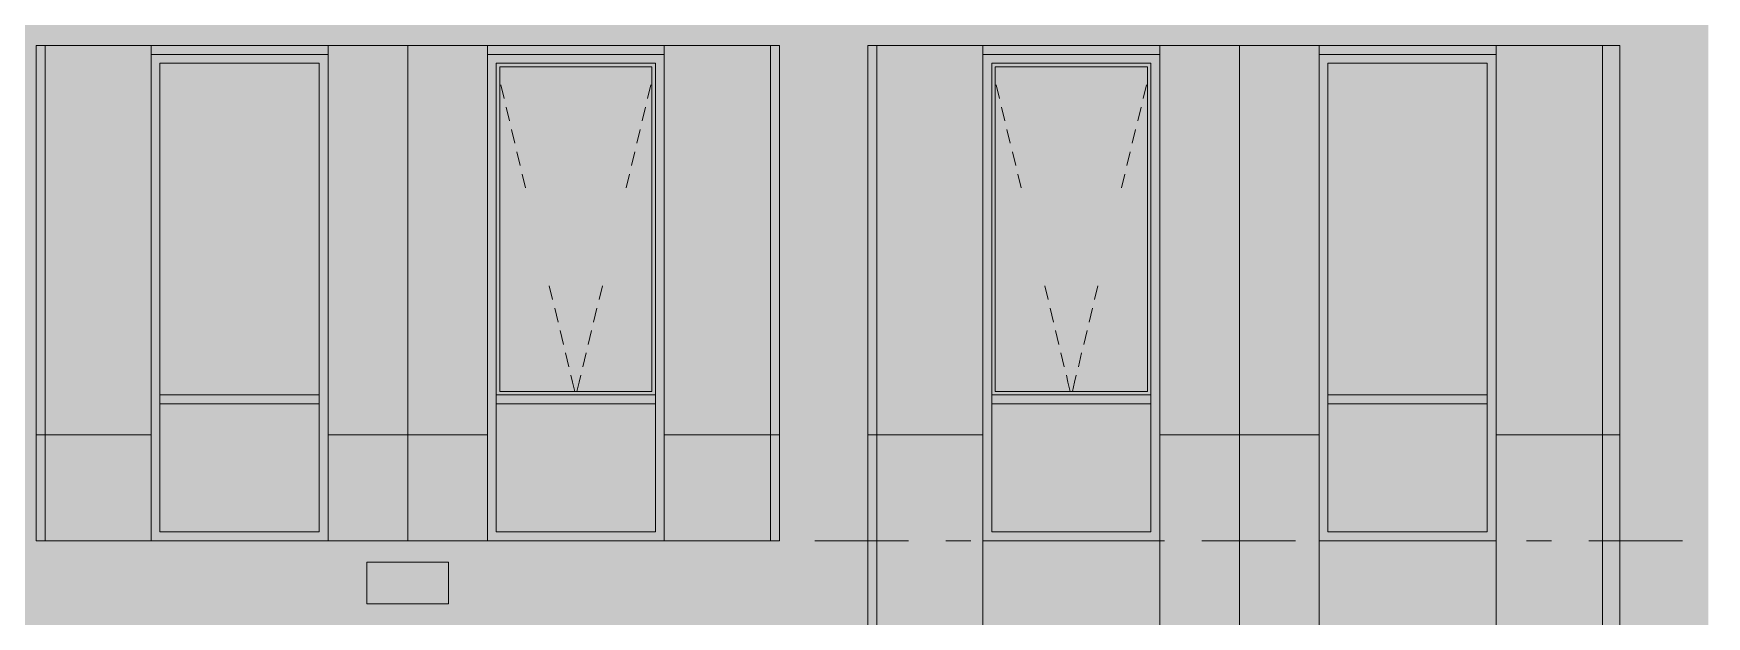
# Model space of a CAD drawing. Header units: millimetres. Extents: x 1499747 to 4341325, y -28481 to 441852.
# Drawn here: x 4109097 to 4118552, y 386800 to 390097 of the extents above; entities that cross this region are included whole.
import ezdxf

# ---------------------------------------------------------------- set-up
doc = ezdxf.new("R2010")
doc.units = ezdxf.units.MM
doc.header["$MEASUREMENT"] = 0
doc.layers.add('Чертеж и Рисунок', color=7, linetype='Continuous')

msp = doc.modelspace()

# ---------------------------------------------------------------- hatches: boundary and pattern name
at = {"layer": 'Чертеж и Рисунок', "linetype": 'Continuous', "lineweight": 0, "true_color": 0xbc9a89}
for points in [[(4108613, 399928.4), (4108613, 374028.4), (4109113, 374028.4), (4109113, 399928.4)], [(4113312.8, 399928.4), (4113312.8, 374028.4), (4113812.8, 374028.4), (4113812.8, 399928.4)], [(4118062.1, 399928.4), (4118062.1, 374028.4), (4118562.1, 374028.4), (4118562.1, 399928.4)], [(4109113, 390028.4), (4113312.8, 390028.4), (4113312.8, 390528.4), (4109113, 390528.4)], [(4113812.8, 390528.4), (4113812.8, 390028.4), (4118062.1, 390028.4), (4118062.1, 390528.4)], [(4109113, 386728.4), (4113312.8, 386728.4), (4113312.8, 387228.4), (4109113, 387228.4)]]:
    msp.add_hatch(color=33, dxfattribs=at).paths.add_polyline_path(points)
at = {"layer": 'Чертеж и Рисунок', "linetype": 'Continuous', "lineweight": 0, "true_color": 0xffffff}
msp.add_hatch(color=7, dxfattribs=at).paths.add_polyline_path([(4109113, 390028.4), (4109113, 387228.4), (4109762.2, 387228.4), (4109762.2, 389978.4), (4110762.2, 389978.4), (4110762.2, 387228.4), (4111662.5, 387228.4), (4111662.5, 389978.4), (4112662.5, 389978.4), (4112662.5, 387228.4), (4113312.8, 387228.4), (4113312.8, 390028.4)])
h = msp.add_hatch(color=7, dxfattribs=at)
h.paths.add_polyline_path([(4113812.8, 383928.4), (4114462.4, 383928.4), (4114462.4, 386678.4), (4115462.4, 386678.4), (4115462.4, 383928.4), (4116362.7, 383928.4), (4116362.7, 386678.4), (4117362.7, 386678.4), (4117362.7, 383928.4), (4118062.1, 383928.4), (4118062.1, 390028.4), (4113812.8, 390028.4)])
h.paths.add_polyline_path([(4114462.4, 387228.4), (4114462.4, 389978.4), (4115462.4, 389978.4), (4115462.4, 387228.4)], flags=0)
h.paths.add_polyline_path([(4116362.7, 389978.4), (4117362.7, 389978.4), (4117362.7, 387228.4), (4116362.7, 387228.4)], flags=0)
at = {"layer": 'Чертеж и Рисунок', "linetype": 'Continuous', "lineweight": 0, "true_color": 0x2e2e2e}
for points in [[(4109762.2, 389628.4), (4109812.2, 389628.4), (4109812.2, 389928.4), (4109762.2, 389978.4)], [(4110262.2, 389978.4), (4109762.2, 389978.4), (4109812.2, 389928.4), (4110262.2, 389928.4)], [(4110262.2, 389978.4), (4110262.2, 389928.4), (4110712.2, 389928.4), (4110762.2, 389978.4)], [(4110762.2, 389628.4), (4110762.2, 389978.4), (4110712.2, 389928.4), (4110712.2, 389628.4)], [(4111662.5, 389628.4), (4111712.5, 389628.4), (4111712.5, 389928.4), (4111662.5, 389978.4)], [(4112162.5, 389978.4), (4111662.5, 389978.4), (4111712.5, 389928.4), (4112162.5, 389928.4)], [(4112162.5, 389978.4), (4112162.5, 389928.4), (4112612.5, 389928.4), (4112662.5, 389978.4)], [(4112662.5, 389628.4), (4112662.5, 389978.4), (4112612.5, 389928.4), (4112612.5, 389628.4)], [(4114462.4, 389628.4), (4114512.4, 389628.4), (4114512.4, 389928.4), (4114462.4, 389978.4)], [(4114962.4, 389978.4), (4114462.4, 389978.4), (4114512.4, 389928.4), (4114962.4, 389928.4)], [(4114962.4, 389978.4), (4114962.4, 389928.4), (4115412.4, 389928.4), (4115462.4, 389978.4)], [(4115462.4, 389628.4), (4115462.4, 389978.4), (4115412.4, 389928.4), (4115412.4, 389628.4)], [(4116362.7, 389628.4), (4116412.7, 389628.4), (4116412.7, 389928.4), (4116362.7, 389978.4)], [(4116862.7, 389978.4), (4116362.7, 389978.4), (4116412.7, 389928.4), (4116862.7, 389928.4)], [(4116862.7, 389978.4), (4116862.7, 389928.4), (4117312.7, 389928.4), (4117362.7, 389978.4)], [(4117362.7, 389628.4), (4117362.7, 389978.4), (4117312.7, 389928.4), (4117312.7, 389628.4)], [(4109762.2, 388228.4), (4109812.2, 388228.4), (4109812.2, 389628.4), (4109762.2, 389628.4)], [(4110762.2, 388228.4), (4110762.2, 389628.4), (4110712.2, 389628.4), (4110712.2, 388228.4)], [(4111662.5, 388228.4), (4111712.5, 388228.4), (4111712.5, 389628.4), (4111662.5, 389628.4)], [(4112662.5, 388228.4), (4112662.5, 389628.4), (4112612.5, 389628.4), (4112612.5, 388228.4)], [(4114462.4, 388228.4), (4114512.4, 388228.4), (4114512.4, 389628.4), (4114462.4, 389628.4)], [(4115462.4, 388228.4), (4115462.4, 389628.4), (4115412.4, 389628.4), (4115412.4, 388228.4)], [(4116362.7, 388228.4), (4116412.7, 388228.4), (4116412.7, 389628.4), (4116362.7, 389628.4)], [(4117362.7, 388228.4), (4117362.7, 389628.4), (4117312.7, 389628.4), (4117312.7, 388228.4)], [(4109762.2, 388028.4), (4109812.2, 388028.4), (4109812.2, 388228.4), (4109762.2, 388228.4)], [(4110762.2, 388028.4), (4110762.2, 388228.4), (4110712.2, 388228.4), (4110712.2, 388028.4)], [(4111662.5, 388028.4), (4111712.5, 388028.4), (4111712.5, 388228.4), (4111662.5, 388228.4)], [(4112662.5, 388028.4), (4112662.5, 388228.4), (4112612.5, 388228.4), (4112612.5, 388028.4)], [(4114462.4, 388028.4), (4114512.4, 388028.4), (4114512.4, 388228.4), (4114462.4, 388228.4)], [(4115462.4, 388028.4), (4115462.4, 388228.4), (4115412.4, 388228.4), (4115412.4, 388028.4)], [(4116362.7, 388028.4), (4116412.7, 388028.4), (4116412.7, 388228.4), (4116362.7, 388228.4)], [(4117362.7, 388028.4), (4117362.7, 388228.4), (4117312.7, 388228.4), (4117312.7, 388028.4)], [(4109762.2, 388028.4), (4109762.2, 387228.4), (4109812.2, 387278.4), (4109812.2, 388028.4)], [(4109812.2, 388003.4), (4110262.2, 388003.4), (4110262.2, 388053.4), (4109812.2, 388053.4)], [(4110262.2, 388053.4), (4110262.2, 388003.4), (4110712.2, 388003.4), (4110712.2, 388053.4)], [(4110762.2, 388028.4), (4110712.2, 388028.4), (4110712.2, 387278.4), (4110762.2, 387228.4)], [(4111662.5, 388028.4), (4111662.5, 387228.4), (4111712.5, 387278.4), (4111712.5, 388028.4)], [(4111712.5, 388003.4), (4112162.5, 388003.4), (4112162.5, 388053.4), (4111712.5, 388053.4)], [(4112162.5, 388053.4), (4112162.5, 388003.4), (4112612.5, 388003.4), (4112612.5, 388053.4)], [(4112662.5, 388028.4), (4112612.5, 388028.4), (4112612.5, 387278.4), (4112662.5, 387228.4)], [(4114462.4, 388028.4), (4114462.4, 387228.4), (4114512.4, 387278.4), (4114512.4, 388028.4)], [(4114512.4, 388003.4), (4114962.4, 388003.4), (4114962.4, 388053.4), (4114512.4, 388053.4)], [(4114962.4, 388053.4), (4114962.4, 388003.4), (4115412.4, 388003.4), (4115412.4, 388053.4)], [(4115462.4, 388028.4), (4115412.4, 388028.4), (4115412.4, 387278.4), (4115462.4, 387228.4)], [(4116362.7, 388028.4), (4116362.7, 387228.4), (4116412.7, 387278.4), (4116412.7, 388028.4)], [(4116412.7, 388003.4), (4116862.7, 388003.4), (4116862.7, 388053.4), (4116412.7, 388053.4)], [(4116862.7, 388053.4), (4116862.7, 388003.4), (4117312.7, 388003.4), (4117312.7, 388053.4)], [(4117362.7, 388028.4), (4117312.7, 388028.4), (4117312.7, 387278.4), (4117362.7, 387228.4)], [(4110262.2, 387228.4), (4110262.2, 387278.4), (4109812.2, 387278.4), (4109762.2, 387228.4)], [(4110262.2, 387228.4), (4110762.2, 387228.4), (4110712.2, 387278.4), (4110262.2, 387278.4)], [(4112162.5, 387228.4), (4112162.5, 387278.4), (4111712.5, 387278.4), (4111662.5, 387228.4)], [(4112162.5, 387228.4), (4112662.5, 387228.4), (4112612.5, 387278.4), (4112162.5, 387278.4)], [(4114962.4, 387228.4), (4114962.4, 387278.4), (4114512.4, 387278.4), (4114462.4, 387228.4)], [(4114962.4, 387228.4), (4115462.4, 387228.4), (4115412.4, 387278.4), (4114962.4, 387278.4)], [(4116862.7, 387228.4), (4116862.7, 387278.4), (4116412.7, 387278.4), (4116362.7, 387228.4)], [(4116862.7, 387228.4), (4117362.7, 387228.4), (4117312.7, 387278.4), (4116862.7, 387278.4)]]:
    msp.add_hatch(color=250, dxfattribs=at).paths.add_polyline_path(points)
at = {"layer": 'Чертеж и Рисунок', "linetype": 'Continuous', "lineweight": 0, "true_color": 0x84adf9}
for points in [[(4109812.2, 388053.4), (4110712.2, 388053.4), (4110712.2, 388228.4), (4110712.2, 389628.4), (4110712.2, 389928.4), (4109812.2, 389928.4)], [(4116412.7, 388053.4), (4117312.7, 388053.4), (4117312.7, 388228.4), (4117312.7, 389628.4), (4117312.7, 389928.4), (4116412.7, 389928.4)], [(4111732.5, 389908.4), (4111732.5, 388073.4), (4112592.5, 388073.4), (4112592.5, 389908.4)], [(4114532.4, 388073.4), (4115392.4, 388073.4), (4115392.4, 389908.4), (4114532.4, 389908.4)], [(4109812.2, 388003.4), (4109812.2, 387278.4), (4110712.2, 387278.4), (4110712.2, 388003.4)], [(4111712.5, 387278.4), (4112612.5, 387278.4), (4112612.5, 388003.4), (4111712.5, 388003.4)], [(4114512.4, 388003.4), (4114512.4, 387278.4), (4115412.4, 387278.4), (4115412.4, 388003.4)], [(4116412.7, 388003.4), (4116412.7, 387278.4), (4117312.7, 387278.4), (4117312.7, 388003.4)]]:
    msp.add_hatch(color=161, dxfattribs=at).paths.add_polyline_path(points)
at = {"layer": 'Чертеж и Рисунок', "linetype": 'Continuous', "lineweight": 0, "true_color": 0xf7fdff}
for points in [[(4111712.5, 388053.4), (4111732.5, 388073.4), (4111732.5, 389908.4), (4111712.5, 389928.4)], [(4112612.5, 389928.4), (4111712.5, 389928.4), (4111732.5, 389908.4), (4112592.5, 389908.4)], [(4112612.5, 388053.4), (4112612.5, 389928.4), (4112592.5, 389908.4), (4112592.5, 388073.4)], [(4114512.4, 388053.4), (4114532.4, 388073.4), (4114532.4, 389908.4), (4114512.4, 389928.4)], [(4115412.4, 389928.4), (4114512.4, 389928.4), (4114532.4, 389908.4), (4115392.4, 389908.4)], [(4115412.4, 388053.4), (4115412.4, 389928.4), (4115392.4, 389908.4), (4115392.4, 388073.4)], [(4111712.5, 388053.4), (4112612.5, 388053.4), (4112592.5, 388073.4), (4111732.5, 388073.4)], [(4115412.4, 388053.4), (4115392.4, 388073.4), (4114532.4, 388073.4), (4114512.4, 388053.4)]]:
    msp.add_hatch(color=7, dxfattribs=at).paths.add_polyline_path(points)

# ---------------------------------------------------------------- linework, layer by layer
at = {"layer": 'Чертеж и Рисунок', "color": 7, "linetype": 'Continuous', "lineweight": 5}
for points in [[(4109113, 387228.4), (4109113, 390028.4)], [(4109113, 390028.4), (4113312.8, 390028.4)], [(4113312.8, 387228.4), (4113312.8, 390028.4)], [(4113812.8, 383928.4), (4113812.8, 390028.4)], [(4113812.8, 390028.4), (4118062.1, 390028.4)], [(4118062.1, 383928.4), (4118062.1, 390028.4)], [(4109762.2, 387228.4), (4109762.2, 389978.4)], [(4109762.2, 389978.4), (4110762.2, 389978.4)], [(4109812.2, 389628.4), (4109812.2, 389928.4)], [(4109812.2, 389928.4), (4110262.2, 389928.4)], [(4110262.2, 389928.4), (4110712.2, 389928.4)], [(4110712.2, 389628.4), (4110712.2, 389928.4)], [(4110762.2, 389978.4), (4110762.2, 387228.4)], [(4111662.5, 387228.4), (4111662.5, 389978.4)], [(4111662.5, 389978.4), (4112662.5, 389978.4)], [(4111712.5, 389628.4), (4111712.5, 389928.4)], [(4111712.5, 389928.4), (4112162.5, 389928.4)], [(4112162.5, 389928.4), (4112612.5, 389928.4)], [(4112612.5, 389628.4), (4112612.5, 389928.4)], [(4114462.4, 387228.4), (4114462.4, 389978.4)], [(4114462.4, 389978.4), (4115462.4, 389978.4)], [(4114512.4, 389628.4), (4114512.4, 389928.4)], [(4114512.4, 389928.4), (4114962.4, 389928.4)], [(4114962.4, 389928.4), (4115412.4, 389928.4)], [(4115412.4, 389628.4), (4115412.4, 389928.4)], [(4115462.4, 389978.4), (4115462.4, 387228.4)], [(4116362.7, 387228.4), (4116362.7, 389978.4)], [(4116362.7, 389978.4), (4117362.7, 389978.4)], [(4116412.7, 389628.4), (4116412.7, 389928.4)], [(4116412.7, 389928.4), (4116862.7, 389928.4)], [(4116862.7, 389928.4), (4117312.7, 389928.4)], [(4117312.7, 389628.4), (4117312.7, 389928.4)], [(4117362.7, 389978.4), (4117362.7, 387228.4)], [(4111732.5, 389908.4), (4111732.5, 388073.4)], [(4112592.5, 389908.4), (4111732.5, 389908.4)], [(4112592.5, 388073.4), (4112592.5, 389908.4)], [(4114532.4, 389908.4), (4114532.4, 388073.4)], [(4115392.4, 389908.4), (4114532.4, 389908.4)], [(4115392.4, 388073.4), (4115392.4, 389908.4)], [(4109812.2, 388228.4), (4109812.2, 389628.4)], [(4110712.2, 388228.4), (4110712.2, 389628.4)], [(4111712.5, 388228.4), (4111712.5, 389628.4)], [(4112612.5, 388228.4), (4112612.5, 389628.4)], [(4114512.4, 388228.4), (4114512.4, 389628.4)], [(4115412.4, 388228.4), (4115412.4, 389628.4)], [(4116412.7, 388228.4), (4116412.7, 389628.4)], [(4117312.7, 388228.4), (4117312.7, 389628.4)], [(4109812.2, 388053.4), (4109812.2, 388228.4)], [(4110712.2, 388053.4), (4110712.2, 388228.4)], [(4111712.5, 388053.4), (4111712.5, 388228.4)], [(4112612.5, 388053.4), (4112612.5, 388228.4)], [(4114512.4, 388053.4), (4114512.4, 388228.4)], [(4115412.4, 388053.4), (4115412.4, 388228.4)], [(4116412.7, 388053.4), (4116412.7, 388228.4)], [(4117312.7, 388053.4), (4117312.7, 388228.4)], [(4109812.2, 388028.4), (4109812.2, 388053.4)], [(4110262.2, 388053.4), (4109812.2, 388053.4)], [(4109812.2, 388003.4), (4109812.2, 388028.4)], [(4110712.2, 388053.4), (4110262.2, 388053.4)], [(4110712.2, 388028.4), (4110712.2, 388053.4)], [(4110712.2, 388003.4), (4110712.2, 388028.4)], [(4111712.5, 388028.4), (4111712.5, 388053.4)], [(4112162.5, 388053.4), (4111712.5, 388053.4)], [(4111712.5, 388003.4), (4111712.5, 388028.4)], [(4111732.5, 388073.4), (4112592.5, 388073.4)], [(4112612.5, 388053.4), (4112162.5, 388053.4)], [(4112612.5, 388028.4), (4112612.5, 388053.4)], [(4112612.5, 388003.4), (4112612.5, 388028.4)], [(4114512.4, 388028.4), (4114512.4, 388053.4)], [(4114962.4, 388053.4), (4114512.4, 388053.4)], [(4114512.4, 388003.4), (4114512.4, 388028.4)], [(4114532.4, 388073.4), (4115392.4, 388073.4)], [(4115412.4, 388053.4), (4114962.4, 388053.4)], [(4115412.4, 388028.4), (4115412.4, 388053.4)], [(4115412.4, 388003.4), (4115412.4, 388028.4)], [(4116412.7, 388028.4), (4116412.7, 388053.4)], [(4116862.7, 388053.4), (4116412.7, 388053.4)], [(4116412.7, 388003.4), (4116412.7, 388028.4)], [(4117312.7, 388053.4), (4116862.7, 388053.4)], [(4117312.7, 388028.4), (4117312.7, 388053.4)], [(4117312.7, 388003.4), (4117312.7, 388028.4)], [(4109812.2, 387278.4), (4109812.2, 388003.4)], [(4110262.2, 388003.4), (4109812.2, 388003.4)], [(4110712.2, 388003.4), (4110262.2, 388003.4)], [(4110712.2, 387278.4), (4110712.2, 388003.4)], [(4111712.5, 387278.4), (4111712.5, 388003.4)], [(4112162.5, 388003.4), (4111712.5, 388003.4)], [(4112612.5, 388003.4), (4112162.5, 388003.4)], [(4112612.5, 387278.4), (4112612.5, 388003.4)], [(4114512.4, 387278.4), (4114512.4, 388003.4)], [(4114962.4, 388003.4), (4114512.4, 388003.4)], [(4115412.4, 388003.4), (4114962.4, 388003.4)], [(4115412.4, 387278.4), (4115412.4, 388003.4)], [(4116412.7, 387278.4), (4116412.7, 388003.4)], [(4116862.7, 388003.4), (4116412.7, 388003.4)], [(4117312.7, 388003.4), (4116862.7, 388003.4)], [(4117312.7, 387278.4), (4117312.7, 388003.4)], [(4110262.2, 387278.4), (4109812.2, 387278.4)], [(4110712.2, 387278.4), (4110262.2, 387278.4)], [(4112162.5, 387278.4), (4111712.5, 387278.4)], [(4112612.5, 387278.4), (4112162.5, 387278.4)], [(4114962.4, 387278.4), (4114512.4, 387278.4)], [(4115412.4, 387278.4), (4114962.4, 387278.4)], [(4116862.7, 387278.4), (4116412.7, 387278.4)], [(4117312.7, 387278.4), (4116862.7, 387278.4)], [(4109113, 387228.4), (4113312.8, 387228.4)], [(4115462.4, 387228.4), (4114462.4, 387228.4)], [(4117362.7, 387228.4), (4116362.7, 387228.4)], [(4110980.7, 386871.7), (4110980.7, 387107.4)], [(4110980.7, 387107.4), (4111442.6, 387107.4)], [(4111442.6, 387107.4), (4111442.6, 386871.7)], [(4111442.6, 386871.7), (4110980.7, 386871.7)]]:
    msp.add_lwpolyline(points, dxfattribs=at)
at = {"layer": 'Чертеж и Рисунок', "color": 253, "linetype": 'Continuous', "lineweight": 5, "true_color": 0xaaaaaa}
for points in [[(4109163.3, 390028.4), (4109163.3, 387228.4)], [(4109763.3, 390028.4), (4109763.3, 389978.4)], [(4110762.7, 390028.4), (4110762.7, 387228.4)], [(4111212.8, 390028.4), (4111212.8, 387228.4)], [(4111663.1, 390028.4), (4111663.1, 389978.4)], [(4112662.5, 390028.4), (4112662.5, 389978.4)], [(4113263.1, 390028.4), (4113263.1, 387228.4)], [(4113863.1, 390028.4), (4113863.1, 383928.4)], [(4114463.1, 390028.4), (4114463.1, 389978.4)], [(4115462.5, 390028.4), (4115462.5, 383928.4)], [(4115913, 390028.4), (4115913, 383928.4)], [(4116363.3, 390028.4), (4116363.3, 389978.4)], [(4117362.7, 390028.4), (4117362.7, 389978.4)], [(4117963.3, 390028.4), (4117963.3, 383928.4)], [(4109763.3, 389978.4), (4109763.3, 387228.4)], [(4111663.1, 389978.4), (4111663.1, 387228.4)], [(4112662.5, 389978.4), (4112662.5, 387228.4)], [(4114463.1, 389978.4), (4114463.1, 387228.4)], [(4116363.3, 389978.4), (4116363.3, 387228.4)], [(4117362.7, 389978.4), (4117362.7, 387228.4)], [(4109113, 387828), (4109762.2, 387828)], [(4109762.2, 387828), (4109763.3, 387828)], [(4110762.7, 387828.2), (4111662.4, 387828.2)], [(4112662.5, 387828.2), (4113312.8, 387828.2)], [(4113812.8, 387828.2), (4114462.4, 387828.2)], [(4115462.5, 387828.2), (4116362.3, 387828.2)], [(4117362.7, 387828.2), (4118062.1, 387828.2)], [(4114463.1, 387228.4), (4114463.1, 386678.4)], [(4116363.3, 387228.4), (4116363.3, 386678.4)], [(4117362.7, 387228.4), (4117362.7, 386678.4)]]:
    msp.add_lwpolyline(points, dxfattribs=at)
at = {"layer": 'Чертеж и Рисунок', "color": 23, "linetype": 'Continuous', "lineweight": 5, "true_color": 0xbf8080}
for points in [[(4111738, 389807.1), (4111756.7, 389729.3)], [(4112587, 389807.1), (4112568.2, 389729.3)], [(4114537.9, 389807.1), (4114556.7, 389729.3)], [(4115386.9, 389807.1), (4115368.1, 389729.3)], [(4111768.5, 389680.7), (4111787.2, 389602.9)], [(4112556.4, 389680.7), (4112537.7, 389602.9)], [(4114568.4, 389680.7), (4114587.2, 389602.9)], [(4115356.4, 389680.7), (4115337.6, 389602.9)], [(4111799, 389554.3), (4111817.7, 389476.6)], [(4112525.9, 389554.3), (4112507.2, 389476.6)], [(4114598.9, 389554.3), (4114617.7, 389476.6)], [(4115325.9, 389554.3), (4115307.1, 389476.6)], [(4111829.5, 389428), (4111848.2, 389350.2)], [(4112495.4, 389428), (4112476.7, 389350.2)], [(4114629.4, 389428), (4114648.2, 389350.2)], [(4115295.4, 389428), (4115276.6, 389350.2)], [(4111860, 389301.6), (4111878.7, 389223.8)], [(4112464.9, 389301.6), (4112446.2, 389223.8)], [(4114659.9, 389301.6), (4114678.7, 389223.8)], [(4115264.9, 389301.6), (4115246.1, 389223.8)], [(4112012.5, 388669.7), (4112031.3, 388592)], [(4112312.4, 388669.7), (4112293.7, 388592)], [(4114812.4, 388669.7), (4114831.2, 388592)], [(4115112.3, 388669.7), (4115093.6, 388592)], [(4112043, 388543.4), (4112061.8, 388465.6)], [(4112281.9, 388543.4), (4112263.1, 388465.6)], [(4114842.9, 388543.4), (4114861.7, 388465.6)], [(4115081.8, 388543.4), (4115063.1, 388465.6)], [(4112073.5, 388417), (4112092.3, 388339.2)], [(4112251.4, 388417), (4112232.6, 388339.2)], [(4114873.4, 388417), (4114892.2, 388339.2)], [(4115051.3, 388417), (4115032.6, 388339.2)], [(4112104, 388290.6), (4112122.8, 388212.9)], [(4112220.9, 388290.6), (4112202.1, 388212.9)], [(4114903.9, 388290.6), (4114922.7, 388212.9)], [(4115020.8, 388290.6), (4115002.1, 388212.9)], [(4112134.5, 388164.3), (4112143.7, 388126.2)], [(4112143.7, 388126.2), (4112156.4, 388073.4)], [(4112181.2, 388126.2), (4112168.5, 388073.4)], [(4112190.4, 388164.3), (4112181.2, 388126.2)], [(4114934.4, 388164.3), (4114943.6, 388126.2)], [(4114943.6, 388126.2), (4114956.3, 388073.4)], [(4114981.2, 388126.2), (4114968.4, 388073.4)], [(4114990.3, 388164.3), (4114981.2, 388126.2)]]:
    msp.add_lwpolyline(points, dxfattribs=at)
at = {"layer": 'Чертеж и Рисунок', "color": 1, "linetype": 'Continuous', "lineweight": 0}
for points in [[(4109138.5, 387228.4), (4109667.6, 387228.4)], [(4109879.3, 387228.4), (4110020.4, 387228.4)], [(4110232.1, 387228.4), (4110761.2, 387228.4)], [(4110972.9, 387228.4), (4111114, 387228.4)], [(4111325.7, 387228.4), (4111854.9, 387228.4)], [(4112066.5, 387228.4), (4112207.6, 387228.4)], [(4112419.3, 387228.4), (4112948.5, 387228.4)], [(4113160.1, 387228.4), (4113301.2, 387228.4)], [(4113512.9, 387228.4), (4114042.1, 387228.4)], [(4114253.7, 387228.4), (4114394.9, 387228.4)], [(4114606.5, 387228.4), (4115135.7, 387228.4)], [(4115347.4, 387228.4), (4115488.5, 387228.4)], [(4115700.1, 387228.4), (4116229.3, 387228.4)], [(4116441, 387228.4), (4116582.1, 387228.4)], [(4116793.7, 387228.4), (4117322.9, 387228.4)], [(4117534.6, 387228.4), (4117675.7, 387228.4)], [(4117887.4, 387228.4), (4118416.5, 387228.4)]]:
    msp.add_lwpolyline(points, dxfattribs=at)

doc.saveas('drawing.dxf')
